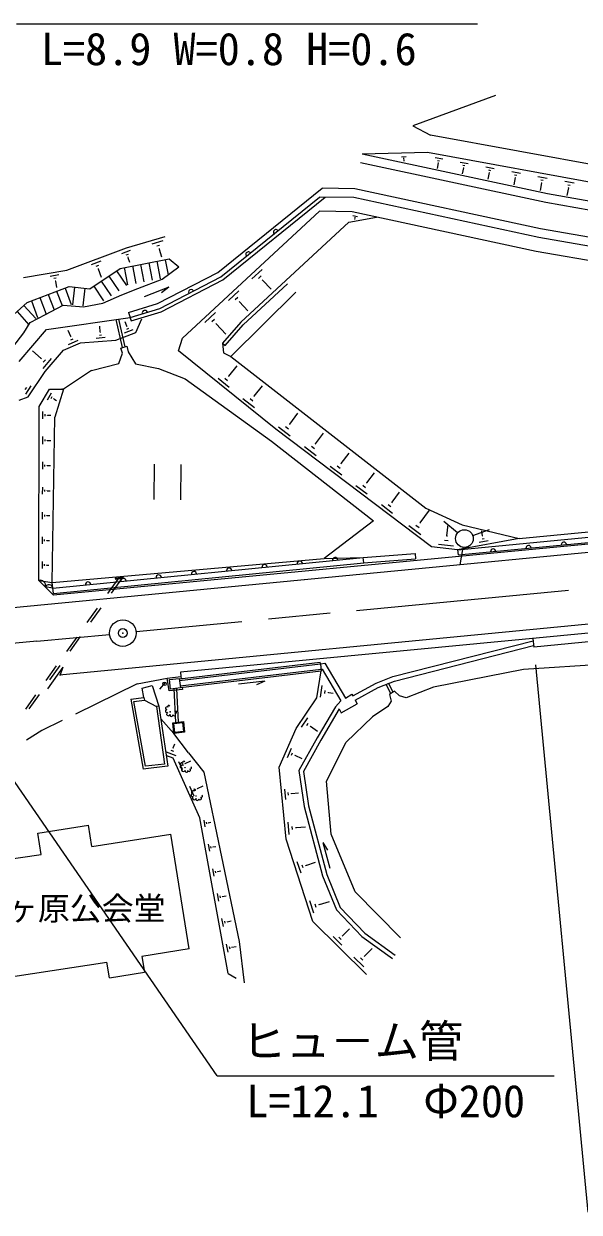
# Model space of a CAD drawing. Units: millimetres, scale not verified. Extents: x 40000 to 680000, y 20000 to 380000.
# Drawn here: x 258410 to 289740, y 267997 to 335000 of the extents above; entities that cross this region are included whole.
import ezdxf
from ezdxf.enums import TextEntityAlignment as Align

# ---------------------------------------------------------------- set-up
doc = ezdxf.new("R2010")
doc.units = ezdxf.units.MM
doc.header["$LTSCALE"] = 1000
doc.header["$PDMODE"] = 32
doc.header["$PDSIZE"] = 500
doc.linetypes.add('CHAIN', pattern=[18.5, 12, -1.5, 3.5, -1.5])
for name, color, linetype, lineweight in [('M-BGD', 7, 'Continuous', 13), ('M-BMK', 2, 'CHAIN', 13), ('M-BMK-SRVR', 3, 'Continuous', 13), ('M-STR-HTXT', 7, 'Continuous', 13)]:
    doc.layers.add(name, color=color, linetype=linetype, lineweight=lineweight)
doc.styles.add('ＭＳ ゴシック', font='')
doc.styles.get('ＭＳ ゴシック').set_extended_font_data('MS Gothic')

msp = doc.modelspace()

# ---------------------------------------------------------------- linework, layer by layer
at = {"layer": 'M-BGD'}
for p, q in [((285010, 330960), (280347, 329243)), ((280347, 329243), (281355, 328721)), ((298790, 325540), (281355, 328721)), ((281176, 327738), (277499, 327654)), ((287947, 325407), (277499, 327654)), ((298583, 324562), (281176, 327738)), ((287851, 324916), (277394, 327165)), ((279708, 327504), (279972, 327510)), ((279809, 327427), (279875, 327429)), ((279835, 327349), (279852, 327349)), ((279844, 327349), (279846, 327249)), ((281618, 327454), (282046, 327376)), ((281785, 327158), (281728, 326847)), ((281755, 327296), (281862, 327276)), ((281771, 327160), (281798, 327155)), ((283033, 327195), (283483, 327113)), ((283177, 327030), (283289, 327009)), ((283208, 326884), (283146, 326542)), ((283194, 326887), (283223, 326882)), ((284470, 326933), (284943, 326847)), ((284655, 326606), (284587, 326232)), ((284622, 326759), (284740, 326737)), ((284640, 326609), (284670, 326604)), ((285930, 326667), (286426, 326576)), ((286124, 326324), (286050, 325917)), ((286089, 326484), (286213, 326461)), ((286109, 326327), (286139, 326321)), ((287414, 326396), (287933, 326301)), ((277079, 325699), (275239, 325730)), ((287564, 323444), (277079, 325699)), ((287616, 326037), (287536, 325598)), ((287580, 326205), (287710, 326181)), ((287600, 326040), (287633, 326034)), ((288921, 326121), (289448, 326025)), ((289127, 325757), (289046, 325315)), ((289089, 325927), (289221, 325903)), ((289110, 325760), (289143, 325754)), ((269527, 320734), (275100, 325232)), ((277021, 325200), (275100, 325232)), ((287468, 322953), (277021, 325200)), ((296408, 323921), (287947, 325407)), ((267362, 317266), (275092, 324432)), ((276930, 324401), (275092, 324432)), ((287315, 322168), (276930, 324401)), ((299859, 322807), (287851, 324916)), ((276754, 323824), (270647, 318171)), ((276754, 323824), (278314, 324103)), ((276977, 324187), (277242, 324129)), ((277059, 324085), (277125, 324071)), ((277067, 324000), (277083, 323997)), ((277075, 323999), (277070, 323974)), ((264209, 322363), (266383, 323002)), ((295647, 322024), (287564, 323444)), ((260831, 321118), (264209, 322363)), ((266249, 322754), (265641, 322575)), ((266074, 322504), (265922, 322460)), ((266071, 322305), (266033, 322294)), ((266052, 322300), (266180, 321861)), ((295587, 321527), (287468, 322953)), ((263850, 321211), (266614, 321742)), ((264420, 322211), (263930, 322032)), ((264290, 321997), (264167, 321952)), ((264297, 321833), (264266, 321822)), ((264282, 321827), (264380, 321556)), ((266384, 321697), (266548, 320840)), ((266614, 321742), (267160, 321288)), ((295491, 320732), (287315, 322168)), ((258402, 320698), (260831, 321118)), ((262142, 320058), (263850, 321211)), ((262764, 321609), (262217, 321409)), ((262619, 321370), (262482, 321320)), ((262627, 321187), (262593, 321174)), ((262610, 321180), (262777, 320721)), ((263636, 321067), (264196, 320238)), ((264080, 321255), (264268, 320273)), ((264541, 321344), (264729, 320362)), ((265001, 321432), (265190, 320450)), ((265462, 321520), (265651, 320538)), ((265923, 321609), (266111, 320627)), ((271851, 321155), (271275, 320621)), ((260398, 320840), (259891, 320753)), ((260234, 320655), (260107, 320633)), ((260213, 320495), (260181, 320490)), ((260197, 320492), (260260, 320128)), ((262782, 320490), (263342, 319662)), ((263209, 320779), (263769, 319950)), ((266077, 318952), (269527, 320734)), ((271795, 320782), (271651, 320648)), ((271902, 320559), (271866, 320525)), ((271884, 320542), (272360, 320029)), ((258602, 319290), (260976, 320190)), ((259789, 319740), (260120, 318868)), ((260264, 319920), (260572, 319108)), ((260739, 320100), (261093, 319165)), ((260976, 320190), (262142, 320058)), ((261268, 320157), (261155, 319163)), ((261851, 320091), (261738, 319097)), ((262355, 320202), (262915, 319373)), ((266598, 320149), (265199, 319607)), ((266598, 320149), (266186, 319828)), ((270542, 319941), (269966, 319407)), ((270091, 316240), (273761, 319860)), ((257084, 317917), (258602, 319290)), ((258412, 319119), (259083, 318377)), ((258839, 319380), (259194, 318445)), ((259314, 319560), (259668, 318625)), ((264411, 318435), (266077, 318952)), ((270486, 319568), (270342, 319434)), ((270592, 319345), (270556, 319312)), ((270574, 319328), (271049, 318816)), ((258033, 318775), (258704, 318034)), ((259684, 317765), (264411, 318435)), ((263974, 316745), (263629, 318318)), ((264121, 316777), (263776, 318350)), ((264322, 318721), (264471, 318244)), ((264724, 317597), (265063, 318365)), ((269232, 318727), (268629, 318167)), ((269174, 318336), (269023, 318196)), ((258146, 315958), (259684, 317765)), ((261062, 317375), (260922, 317706)), ((262727, 317611), (262700, 317951)), ((262711, 317610), (262743, 317612)), ((263607, 317169), (264724, 317597)), ((264094, 317570), (264577, 317755)), ((264225, 317952), (264130, 318198)), ((264210, 317946), (264240, 317958)), ((264220, 317784), (264340, 317830)), ((269285, 318102), (269248, 318067)), ((269266, 318085), (269811, 317497)), ((270647, 318171), (269614, 317000)), ((260643, 316590), (261611, 317009)), ((260926, 316927), (261478, 317160)), ((261045, 317368), (261079, 317382)), ((261063, 317180), (261201, 317238)), ((261611, 317009), (263607, 317169)), ((262494, 317281), (263010, 317322)), ((262675, 317451), (262804, 317461)), ((267130, 316555), (267362, 317266)), ((269614, 317000), (269764, 316868)), ((269614, 317000), (269685, 316454)), ((259400, 316135), (258912, 316554)), ((259612, 315389), (260643, 316590)), ((263765, 315852), (263972, 316432)), ((263886, 316702), (264223, 316825)), ((263972, 316432), (263886, 316702)), ((264223, 316825), (264308, 316504)), ((264308, 316504), (264715, 315833)), ((272625, 312137), (267130, 316555)), ((269685, 316454), (270091, 316240)), ((259385, 316117), (259415, 316153)), ((259496, 315562), (259981, 316126)), ((259509, 315919), (259630, 316060)), ((262223, 315458), (263765, 315852)), ((264715, 315833), (266017, 315569)), ((269983, 315138), (270444, 315712)), ((270091, 316240), (281083, 307691)), ((258654, 313960), (259612, 315389)), ((262223, 315458), (260655, 314398)), ((266017, 315569), (267519, 314988)), ((267519, 314988), (272387, 311465)), ((269366, 315014), (269994, 314508)), ((269753, 315013), (269910, 314887)), ((269964, 315154), (270003, 315123)), ((258499, 314386), (258576, 314501)), ((258521, 314121), (258830, 314581)), ((259288, 313418), (259868, 314394)), ((259868, 314394), (260655, 314398)), ((260655, 314398), (260157, 312822)), ((260599, 314398), (260558, 314398)), ((271405, 314007), (271879, 314596)), ((258152, 313778), (258654, 313960)), ((259750, 313804), (259980, 314192)), ((259953, 313880), (260010, 313977)), ((373258, 313609), (260089, 302786)), ((260091, 313848), (260105, 313872)), ((260098, 313860), (260252, 313768)), ((270776, 313880), (271416, 313365)), ((271171, 313879), (271331, 313750)), ((271385, 314023), (271425, 313991)), ((259264, 303614), (259288, 313418)), ((259486, 312718), (259487, 313144)), ((259614, 312877), (259615, 312984)), ((259742, 312917), (259742, 312943)), ((259742, 312930), (259941, 312930)), ((273413, 312425), (273878, 313041)), ((260020, 303494), (260157, 312822)), ((272773, 312276), (273444, 311769)), ((273177, 312287), (273345, 312160)), ((273392, 312441), (273434, 312409)), ((259483, 311299), (259484, 311725)), ((259611, 311459), (259611, 311565)), ((281399, 305509), (272625, 312137)), ((274870, 311315), (275325, 311916)), ((259739, 311498), (259739, 311525)), ((259739, 311512), (259938, 311511)), ((272387, 311465), (278139, 306968)), ((274240, 311168), (274901, 310668)), ((274638, 311179), (274803, 311054)), ((274849, 311330), (274891, 311299)), ((259479, 309881), (259480, 310298)), ((276297, 310227), (276337, 310197)), ((276317, 310212), (276761, 310799)), ((259605, 310037), (259605, 310141)), ((259730, 310076), (259730, 310102)), ((259730, 310089), (259917, 310088)), ((265769, 310180), (265745, 308180)), ((267269, 310161), (267244, 308162)), ((275697, 310067), (276347, 309576)), ((276088, 310078), (276251, 309955)), ((277754, 309117), (278187, 309690)), ((277143, 308975), (277784, 308491)), ((277528, 308985), (277688, 308864)), ((277734, 309132), (277774, 309102)), ((259476, 308471), (259477, 308880)), ((259599, 308624), (259599, 308726)), ((259721, 308662), (259722, 308687)), ((259722, 308675), (259896, 308674)), ((373734, 308631), (267249, 298448)), ((279180, 308030), (279603, 308589)), ((282874, 305349), (314627, 308407)), ((286354, 305980), (314823, 308722)), ((278579, 307889), (279210, 307413)), ((278959, 307900), (279116, 307781)), ((279161, 308044), (279200, 308015)), ((280772, 306871), (281303, 307575)), ((281083, 307691), (283142, 306743)), ((282903, 305051), (311408, 307794)), ((373782, 308134), (287177, 299852)), ((311366, 307230), (257224, 302016)), ((259473, 307070), (259473, 307470)), ((259593, 307220), (259593, 307320)), ((259713, 307257), (259713, 307282)), ((259713, 307269), (259875, 307269)), ((278139, 306968), (275363, 304851)), ((280750, 306887), (280793, 306855)), ((282879, 306295), (282110, 306934)), ((280126, 306721), (280803, 306209)), ((280533, 306732), (280703, 306604)), ((282278, 306129), (282348, 306774)), ((283142, 306743), (286354, 305980)), ((283732, 306148), (284671, 306494)), ((284292, 306128), (284239, 306420)), ((259469, 305677), (259470, 306069)), ((259587, 305824), (259587, 305922)), ((259704, 305860), (259704, 305885)), ((259704, 305872), (259855, 305872)), ((281800, 305666), (282647, 305575)), ((282145, 305886), (282357, 305863)), ((282252, 306132), (282305, 306126)), ((286354, 305980), (282874, 305349)), ((284091, 305773), (284605, 305866)), ((284256, 305962), (284384, 305986)), ((284276, 306125), (284308, 306131)), ((260050, 303184), (277553, 304914)), ((275363, 304851), (277553, 304914)), ((277553, 304914), (280484, 305141)), ((277582, 304615), (277553, 304914)), ((280484, 305141), (280508, 304841)), ((282874, 305349), (281399, 305509)), ((282874, 305349), (282903, 305051)), ((283179, 305482), (283009, 304497)), ((259466, 304293), (259467, 304676)), ((259581, 304437), (259581, 304532)), ((259696, 304472), (259696, 304496)), ((259696, 304484), (259834, 304484)), ((260020, 303494), (275363, 304851)), ((260080, 302886), (277582, 304615)), ((277576, 304615), (280508, 304841)), ((259626, 303255), (259264, 303614)), ((259265, 303619), (260020, 303494)), ((263713, 303687), (263134, 302872)), ((263914, 303711), (263335, 302896)), ((263568, 303746), (264004, 303797)), ((263568, 303746), (263577, 303671)), ((264013, 303723), (263577, 303671)), ((264004, 303797), (264013, 303723)), ((260050, 303184), (259626, 303255)), ((260089, 302786), (259626, 303255)), ((260080, 302886), (260020, 303494)), ((311539, 303186), (260418, 298276)), ((262555, 302057), (261975, 301242)), ((262755, 302081), (262176, 301265)), ((261396, 300426), (260817, 299611)), ((261597, 300450), (261018, 299635)), ((279231, 298199), (287142, 300218)), ((287129, 300349), (287177, 299852)), ((309081, 300079), (286594, 298591)), ((267187, 298068), (275130, 299007)), ((267199, 297968), (275142, 298908)), ((275142, 298908), (275130, 299007)), ((275142, 298908), (275399, 298958)), ((275142, 298908), (275189, 298511)), ((275399, 298958), (276558, 296988)), ((260238, 298796), (259659, 297981)), ((260619, 298733), (259750, 297510)), ((260439, 298820), (259859, 298005)), ((260619, 298733), (260452, 298239)), ((267234, 297670), (275177, 298610)), ((267246, 297571), (275189, 298511)), ((267249, 298448), (267272, 298206)), ((267272, 298206), (267287, 298080)), ((274947, 296995), (275189, 298511)), ((278283, 297822), (279231, 298199)), ((286594, 298587), (281515, 297606)), ((264812, 297779), (261320, 296075)), ((264812, 297779), (266506, 298115)), ((265088, 297544), (265661, 297687)), ((265192, 297020), (265088, 297544)), ((265661, 297687), (266037, 296535)), ((266093, 297480), (266412, 297865)), ((266628, 298031), (267184, 298095)), ((266690, 297494), (266628, 298031)), ((267246, 297558), (266690, 297494)), ((266876, 297520), (266964, 295613)), ((267026, 297527), (267114, 295620)), ((267184, 298095), (267246, 297558)), ((272008, 297946), (270519, 297770)), ((272008, 297946), (271529, 297738)), ((275154, 297030), (275248, 297692)), ((276967, 297110), (278283, 297822)), ((279116, 297243), (278846, 297747)), ((279248, 297314), (278979, 297818)), ((281515, 297606), (279984, 296992)), ((259079, 297166), (258500, 296351)), ((259280, 297189), (258701, 296374)), ((264451, 296922), (265192, 297020)), ((264451, 296922), (265149, 292970)), ((265192, 297020), (265212, 296871)), ((265212, 296871), (265889, 296513)), ((273781, 295263), (274947, 296995)), ((275388, 297250), (275411, 297415)), ((275595, 297284), (275601, 297325)), ((275598, 297304), (275865, 297266)), ((276299, 296836), (275985, 296498)), ((276558, 296988), (276915, 297198)), ((276915, 297198), (276967, 297110)), ((277095, 296873), (277217, 296655)), ((279325, 297372), (279037, 297184)), ((279037, 297184), (279125, 296819)), ((279599, 297117), (279325, 297372)), ((279984, 296992), (279599, 297117)), ((266037, 296535), (265889, 296513)), ((266037, 296535), (266535, 293138)), ((276200, 296371), (275168, 294618)), ((276200, 296371), (276322, 296153)), ((276322, 296153), (277217, 296655)), ((278936, 296511), (278071, 295933)), ((279125, 296819), (278936, 296511)), ((260581, 295714), (259428, 295152)), ((266878, 294992), (266143, 295809)), ((266812, 295592), (267412, 295657)), ((266878, 294992), (266812, 295592)), ((267412, 295657), (267477, 295058)), ((274074, 295340), (274433, 295874)), ((274369, 295432), (274459, 295566)), ((276589, 294504), (278071, 295933)), ((259428, 295152), (258562, 294614)), ((267477, 295058), (266878, 294992)), ((267707, 293888), (266878, 294992)), ((272813, 293087), (273781, 295263)), ((274563, 295375), (274585, 295408)), ((274574, 295391), (274970, 295125)), ((266824, 294188), (266859, 294175)), ((266842, 294182), (266922, 294404)), ((273277, 293637), (273508, 294156)), ((275168, 294618), (274189, 292853)), ((275490, 292299), (276589, 294504)), ((266446, 293952), (266997, 293751)), ((266834, 293597), (266471, 293729)), ((266713, 294042), (266850, 293991)), ((268332, 290232), (266834, 293597)), ((267707, 293888), (268575, 292802)), ((273519, 293762), (273577, 293892)), ((273697, 293742), (273711, 293774)), ((273704, 293758), (274091, 293585)), ((266525, 293136), (265149, 292970)), ((266535, 293138), (266525, 293136)), ((267139, 293405), (267340, 292954)), ((267349, 293296), (267400, 293183)), ((267504, 293314), (267516, 293286)), ((267510, 293300), (267833, 293443)), ((273213, 289032), (272813, 293087)), ((274189, 292853), (274463, 290917)), ((268575, 292802), (270562, 283253)), ((275740, 289305), (275490, 292299)), ((267758, 292012), (267999, 291472)), ((268011, 291882), (268071, 291747)), ((268195, 291903), (268210, 291869)), ((268203, 291886), (268535, 292034)), ((273193, 291273), (273136, 291852)), ((273345, 291507), (273331, 291652)), ((273514, 291579), (273510, 291615)), ((273512, 291597), (273913, 291636)), ((274463, 290917), (275503, 287034)), ((269932, 281455), (268332, 290232)), ((259207, 289366), (262056, 289822)), ((262251, 288618), (262056, 289822)), ((268558, 290105), (268627, 289728)), ((268697, 289985), (268714, 289890)), ((268816, 289970), (268821, 289946)), ((268818, 289958), (268957, 289984)), ((273389, 289286), (273320, 289986)), ((273573, 289569), (273556, 289744)), ((273776, 289656), (273772, 289699)), ((273774, 289678), (274299, 289729)), ((259391, 288165), (259197, 289369)), ((259197, 289369), (259207, 289366)), ((262251, 288618), (266705, 289306)), ((267742, 282840), (266705, 289306)), ((274719, 284389), (273213, 289032)), ((275277, 288849), (275665, 287400)), ((275277, 288849), (275551, 288404)), ((277105, 286069), (275740, 289305)), ((254277, 287407), (259391, 288165)), ((268806, 288742), (268878, 288348)), ((268952, 288616), (268970, 288518)), ((269076, 288601), (269081, 288576)), ((269079, 288588), (269242, 288618)), ((274048, 287105), (273840, 287746)), ((274163, 287408), (274111, 287568)), ((274336, 287530), (274323, 287570)), ((274329, 287550), (274865, 287724)), ((269058, 287362), (269133, 286951)), ((269209, 287231), (269228, 287128)), ((269340, 287215), (269344, 287189)), ((269342, 287202), (269529, 287236)), ((275503, 287034), (276260, 285186)), ((269313, 285965), (269391, 285536)), ((269471, 285828), (269490, 285721)), ((269606, 285811), (269611, 285784)), ((269609, 285798), (269820, 285836)), ((274779, 284854), (274553, 285550)), ((275083, 285337), (275651, 285521)), ((279664, 283464), (277105, 286069)), ((274903, 285182), (274846, 285356)), ((275090, 285315), (275076, 285359)), ((276260, 285186), (277642, 283726)), ((269571, 284550), (269652, 284104)), ((269735, 284407), (269755, 284296)), ((269876, 284390), (269882, 284362)), ((269879, 284376), (270115, 284419)), ((277734, 281403), (274719, 284389)), ((276346, 283059), (275867, 283534)), ((276309, 283381), (276189, 283500)), ((276406, 283569), (276376, 283599)), ((276391, 283584), (276783, 283979)), ((277642, 283726), (279358, 282498)), ((267742, 282840), (265076, 282413)), ((269832, 283117), (269916, 282654)), ((270003, 282969), (270024, 282853)), ((270150, 282951), (270155, 282922)), ((270152, 282936), (270394, 282980)), ((270562, 283253), (270845, 280928)), ((277633, 282434), (278067, 282872)), ((255283, 280897), (263101, 282096)), ((263244, 281207), (263101, 282096)), ((265076, 282413), (265218, 281524)), ((277582, 281835), (277035, 282377)), ((277539, 282203), (277402, 282338)), ((277650, 282417), (277616, 282451)), ((263244, 281207), (265218, 281524)), ((269932, 281455), (270389, 281191))]:
    msp.add_line(p, q, dxfattribs=at)
for points in [[(264322, 318721), (265963, 319231), (269362, 320986), (275239, 325730)], [(264471, 318244), (266153, 318767), (269637, 320565), (275412, 325227)], [(257019, 314508), (257229, 315637), (257580, 316207), (257797, 316764), (258420, 317568), (258777, 318165), (259643, 318614), (260636, 319142), (261788, 319047), (262878, 319248), (263944, 319715), (264852, 320068), (266215, 320596), (267160, 321288)], [(269764, 316868), (270790, 318031), (273282, 320337)], [(277095, 296873), (278397, 297577), (279314, 297942), (287168, 299946)], [(267344, 297583), (267357, 297470), (266603, 297383), (266506, 298115), (267272, 298206)], [(275199, 298613), (275248, 298623), (276299, 296836)], [(265889, 296513), (266354, 293267), (265272, 293136), (264626, 296794), (265212, 296871)], [(275985, 296498), (274951, 294742), (273929, 292901), (274217, 290867), (275266, 286954), (276046, 285048), (277477, 283537), (279213, 282295)]]:
    msp.add_lwpolyline(points, dxfattribs=at)
msp.add_lwpolyline([(266868, 295548), (267368, 295602), (267422, 295102), (266922, 295048)], close=True, dxfattribs=at)
for centre, radius in [((283263, 305975), 500), ((266349, 297788), 100), ((266669, 296209), 10.7), ((267509, 293063), 10.7), ((268124, 291470), 10.7)]:
    msp.add_circle(centre, radius, dxfattribs=at)
for centre, radius, start, end in [((272639, 323246), 150, 38.90718, 218.90718), ((271083, 321990), 150, 38.90718, 218.90718), ((267854, 319870), 150, 27.30878, 207.30878), ((265244, 318694), 150, 17.26108, 197.26108), ((286884, 305434), 150, 5.49758, 185.49758), ((288875, 305626), 150, 5.49758, 185.49758), ((275973, 304758), 150, 5.64238, 185.64238), ((284893, 305242), 150, 5.49758, 185.49758), ((270002, 304168), 150, 5.64238, 185.64238), ((271992, 304364), 150, 5.64238, 185.64238), ((273982, 304561), 150, 5.64238, 185.64238), ((259345, 303333), 292, 344.38368, 106.03178), ((262041, 303381), 150, 5.64238, 185.64238), ((264031, 303578), 150, 5.64238, 185.64238), ((266021, 303774), 150, 5.64238, 185.64238), ((268012, 303971), 150, 5.64238, 185.64238), ((259825, 303141), 230, 10.99388, 150.18348), ((266474, 296250), 79.3, 85.25148, 302.12138), ((266487, 296408), 79.3, 48.38158, 265.25148), ((266572, 296093), 106, 121.81658, 338.68648), ((266598, 296501), 67.3, 30.25158, 210.25148), ((266969, 296193), 67.3, 250.25148, 70.25148), ((266745, 296025), 79.3, 158.38158, 15.25148), ((266898, 296067), 79.3, 195.25148, 52.12138), ((267314, 293105), 79.3, 85.25148, 302.12138), ((267327, 293263), 79.3, 48.38158, 265.25148), ((267412, 292947), 106, 121.81658, 338.68648), ((267438, 293356), 67.3, 30.25158, 210.25148), ((267585, 292879), 79.3, 158.38158, 15.25148), ((267738, 292921), 79.3, 195.25148, 52.12138), ((267809, 293047), 67.3, 250.25148, 70.25148), ((267930, 291511), 79.3, 85.25148, 302.12138), ((267943, 291669), 79.3, 48.38158, 265.25148), ((268053, 291762), 67.3, 30.25158, 210.25148), ((268425, 291453), 67.3, 250.25148, 70.25148), ((268028, 291354), 106, 121.81658, 338.68648), ((268200, 291286), 79.3, 158.38158, 15.25148), ((268353, 291328), 79.3, 195.25148, 52.12138)]:
    msp.add_arc(centre, radius, start, end, dxfattribs=at)
at = {"layer": 'M-BMK'}
for p, q in [((362795, 310097), (264742, 300720)), ((259154, 300186), (263249, 300577))]:
    msp.add_line(p, q, dxfattribs=at)
msp.add_arc((354347, -695273), 1000000, 95.46238, 96.93398, dxfattribs=at)
at = {"layer": 'M-BMK-SRVR'}
msp.add_circle((263996, 300649), 750, dxfattribs=at)
msp.add_point((263996, 300649), dxfattribs=at)
at = {"layer": 'M-STR-HTXT'}
for p, q in [((258000, 335000), (284000, 335000)), ((287272, 298856), (290223, 267997)), ((269324, 275683), (256806, 293836)), ((269324, 275683), (288324, 275683))]:
    msp.add_line(p, q, dxfattribs=at)

# ---------------------------------------------------------------- texts
at = {"layer": 'M-BGD', "style": 'ＭＳ ゴシック'}
msp.add_text('栗ヶ原公会堂', height=1320, dxfattribs=at).set_placement((261009, 285123), align=Align.MIDDLE_CENTER)
at = {"layer": 'M-STR-HTXT', "style": 'ＭＳ ゴシック'}
msp.add_text('L=8.9 W=0.8 H=0.6', height=1833, dxfattribs=at).set_placement((259375, 334500), align=Align.TOP_LEFT)
msp.add_text('ヒュ－ム管', height=1833, dxfattribs=at).set_placement((270699, 276183), align=Align.BOTTOM_LEFT)
msp.add_text('L=12.1\u3000Φ200', height=1833, dxfattribs=at).set_placement((278824, 275183), align=Align.TOP_CENTER)

doc.saveas('drawing.dxf')
